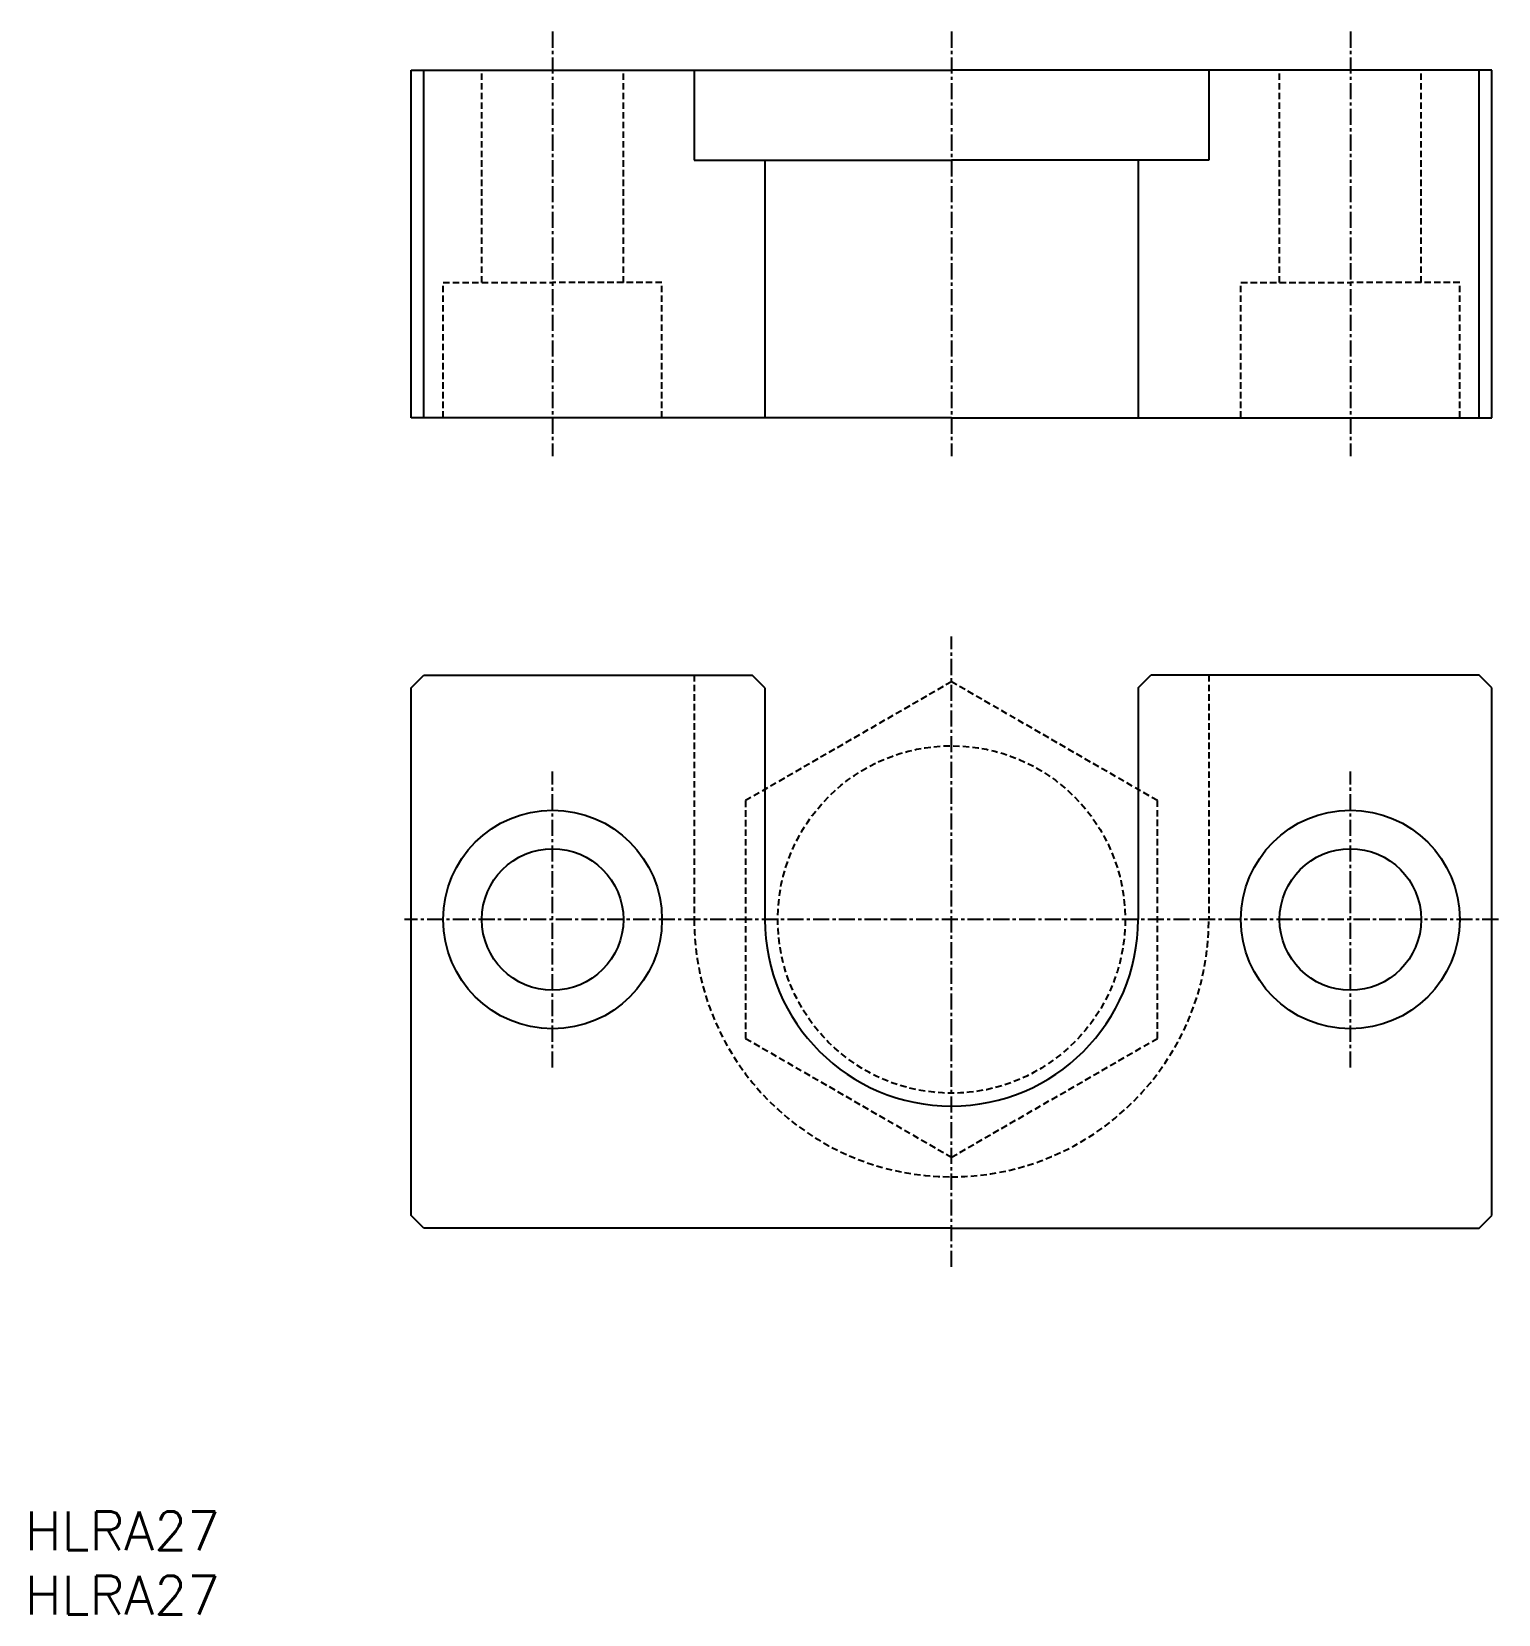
# Model space of a CAD drawing. Extents: x 1 to 115, y 0 to 123.
import ezdxf

# ---------------------------------------------------------------- set-up
doc = ezdxf.new("R2010")
doc.units = 0
doc.linetypes.add('CENTER', pattern=[2, 1.25, -0.25, 0.25, -0.25])
doc.linetypes.add('DASHED', pattern=[0.75, 0.5, -0.25])
doc.layers.get('0').update_dxf_attribs({"linetype": 'CONTINUOUS'})
doc.layers.add('CENTER', color=1, linetype='CENTER')
doc.styles.get("Standard").update_dxf_attribs({"font": 'txt.shx'})

# ---------------------------------------------------------------- blocks, each defined once
blk = doc.blocks.new('*U11')
at = {"color": 7, "linetype": 'CONTINUOUS'}
blk.add_text('HLRA27', height=3, dxfattribs=at).set_placement((0, 0))
blk = doc.blocks.new('*U12')
at = {"color": 7, "linetype": 'CONTINUOUS'}
blk.add_text('HLRA27', height=3, dxfattribs=at).set_placement((0, 5))

msp = doc.modelspace()

# ---------------------------------------------------------------- linework, layer by layer
at = {"color": 7, "linetype": 'CONTINUOUS'}
for p, q in [((30, 120), (72, 120)), ((30, 93), (30, 120)), ((31, 93), (31, 120)), ((52, 120), (52, 113)), ((114, 120), (72, 120)), ((92, 120), (92, 113)), ((113, 93), (113, 120)), ((114, 93), (114, 120)), ((52, 113), (72, 113)), ((57.5, 113), (57.5, 93)), ((92, 113), (72, 113)), ((86.5, 113), (86.5, 93)), ((72, 93), (30, 93)), ((72, 93), (114, 93)), ((30, 72), (31, 73)), ((31, 73), (56.5, 73)), ((57.5, 72), (56.5, 73)), ((86.5, 72), (87.5, 73)), ((113, 73), (87.5, 73)), ((114, 72), (113, 73)), ((30, 31), (30, 72)), ((57.5, 72), (57.5, 54)), ((86.5, 72), (86.5, 54)), ((114, 31), (114, 72)), ((31, 30), (30, 31)), ((113, 30), (114, 31)), ((72, 30), (31, 30)), ((72, 30), (113, 30))]:
    msp.add_line(p, q, dxfattribs=at)
at = {"color": 3, "linetype": 'DASHED'}
for p, q in [((35.5, 103.5), (35.5, 120)), ((46.5, 103.5), (46.5, 120)), ((97.5, 103.5), (97.5, 120)), ((108.5, 103.5), (108.5, 120)), ((32.5, 103.5), (41, 103.5)), ((32.5, 93), (32.5, 103.5)), ((49.5, 103.5), (41, 103.5)), ((49.5, 93), (49.5, 103.5)), ((94.5, 103.5), (103, 103.5)), ((94.5, 93), (94.5, 103.5)), ((111.5, 103.5), (103, 103.5)), ((111.5, 93), (111.5, 103.5)), ((52, 73), (52, 54)), ((92, 73), (92, 54)), ((72, 72.48), (56, 63.24)), ((88, 63.24), (72, 72.48)), ((56, 63.24), (56, 44.76)), ((88, 44.76), (88, 63.24)), ((56, 44.76), (72, 35.52)), ((72, 35.52), (88, 44.76))]:
    msp.add_line(p, q, dxfattribs=at)
msp.add_circle((72, 54), 13.5, dxfattribs=at)
at = {"color": 7, "linetype": 'CONTINUOUS'}
for centre, radius in [((41, 54), 8.5), ((103, 54), 8.5), ((41, 54), 5.5), ((103, 54), 5.5)]:
    msp.add_circle(centre, radius, dxfattribs=at)
at = {"color": 3, "linetype": 'DASHED'}
for start, end in [(180, 270), (270, 0)]:
    msp.add_arc((72, 54), 20, start, end, dxfattribs=at)
at = {"color": 7, "linetype": 'CONTINUOUS'}
for start, end in [(180, 270), (270, 0)]:
    msp.add_arc((72, 54), 14.5, start, end, dxfattribs=at)
at = {"layer": 'CENTER', "color": 1, "linetype": 'CENTER'}
for p, q in [((41, 123), (41, 90)), ((72, 123), (72, 90)), ((103, 123), (103, 90)), ((72, 27), (72, 76)), ((41, 42.5), (41, 65.5)), ((103, 42.5), (103, 65.5)), ((114.5, 54), (29.5, 54))]:
    msp.add_line(p, q, dxfattribs=at)

# ---------------------------------------------------------------- block references
at = {"color": 7, "linetype": 'CONTINUOUS'}
for name in ['*U12', '*U11']:
    msp.add_blockref(name, (0, 0), dxfattribs=at)

doc.saveas('drawing.dxf')
